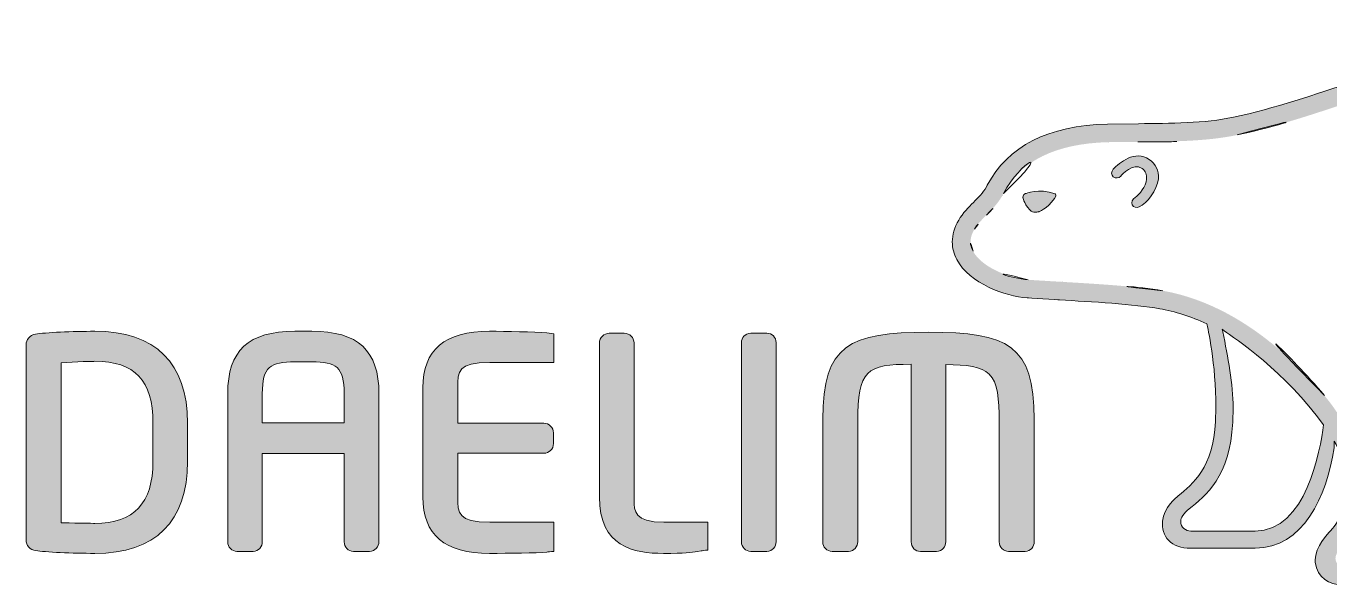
# Model space of a CAD drawing. Extents: x 16296675035 to 16296675816, y -37409618718 to -37409618145.
# Drawn here: x 16296675347.71 to 16296675365.49, y -37409618296.39 to -37409618288.76 of the extents above; entities that cross this region are included whole.
import ezdxf

# ---------------------------------------------------------------- set-up
doc = ezdxf.new("R2010")
doc.units = 0
doc.header["$LTSCALE"] = 10
doc.header["$MEASUREMENT"] = 0
doc.layers.get('0').update_dxf_attribs({"linetype": 'CONTINUOUS'})
doc.layers.add('레이어 1', color=7, linetype='CONTINUOUS', lineweight=0)

msp = doc.modelspace()

# ---------------------------------------------------------------- hatches: boundary and pattern name
at = {"layer": '레이어 1'}
h = msp.add_hatch(color=5, dxfattribs=at)
h.dxf.hatch_style = 1
edge = h.paths.add_edge_path(flags=16)
edge.add_spline(control_points=[(16296675372.306, -37409618296.003), (16296675372.184, -37409618296.138), (16296675372.032, -37409618296.139), (16296675372.025, -37409618296.139), (16296675372.025, -37409618296.139), (16296675370.801, -37409618296.139), (16296675370.801, -37409618296.139), (16296675370.756, -37409618296.139), (16296675370.721, -37409618296.127), (16296675370.699, -37409618296.106), (16296675370.681, -37409618296.087), (16296675370.671, -37409618296.06), (16296675370.671, -37409618296.025), (16296675370.671, -37409618295.956), (16296675370.722, -37409618295.893), (16296675370.775, -37409618295.825), (16296675370.825, -37409618295.762), (16296675370.872, -37409618295.701), (16296675370.899, -37409618295.627), (16296675370.966, -37409618295.447), (16296675370.959, -37409618295.254), (16296675370.879, -37409618295.085), (16296675370.734, -37409618294.778), (16296675370.52, -37409618294.537), (16296675370.312, -37409618294.304), (16296675370.312, -37409618294.304), (16296675370.241, -37409618294.227), (16296675370.241, -37409618294.226), (16296675369.971, -37409618293.925), (16296675369.692, -37409618293.613), (16296675369.67, -37409618293.191), (16296675369.665, -37409618293.107), (16296675369.626, -37409618293.057), (16296675369.572, -37409618293.059), (16296675369.572, -37409618293.059), (16296675369.493, -37409618293.097), (16296675369.492, -37409618293.097), (16296675369.47, -37409618293.121), (16296675369.458, -37409618293.156), (16296675369.458, -37409618293.197), (16296675369.458, -37409618293.197), (16296675369.459, -37409618293.211), (16296675369.459, -37409618293.211), (16296675369.47, -37409618293.364), (16296675369.506, -37409618293.513), (16296675369.57, -37409618293.669), (16296675369.57, -37409618293.669), (16296675369.576, -37409618293.685), (16296675369.576, -37409618293.685), (16296675369.576, -37409618293.685), (16296675369.56, -37409618293.685), (16296675369.56, -37409618293.685), (16296675368.774, -37409618293.716), (16296675368.003, -37409618293.568), (16296675367.777, -37409618293.513), (16296675367.637, -37409618292.951), (16296675367.41, -37409618292.578), (16296675367.401, -37409618292.563), (16296675367.383, -37409618292.534), (16296675367.355, -37409618292.511), (16296675367.328, -37409618292.503), (16296675367.328, -37409618292.503), (16296675367.262, -37409618292.513), (16296675367.253, -37409618292.514), (16296675367.248, -37409618292.523), (16296675367.236, -37409618292.538), (16296675367.211, -37409618292.572), (16296675367.211, -37409618292.572), (16296675367.208, -37409618292.6), (16296675367.208, -37409618292.6), (16296675367.208, -37409618292.6), (16296675367.229, -37409618292.674), (16296675367.229, -37409618292.674), (16296675367.246, -37409618292.704), (16296675367.649, -37409618293.411), (16296675367.649, -37409618294.347), (16296675367.649, -37409618294.924), (16296675367.497, -37409618295.469), (16296675367.198, -37409618295.966), (16296675367.127, -37409618296.086), (16296675367.032, -37409618296.139), (16296675366.892, -37409618296.139), (16296675366.892, -37409618296.139), (16296675365.685, -37409618296.139), (16296675365.685, -37409618296.139), (16296675365.645, -37409618296.139), (16296675365.562, -37409618296.111), (16296675365.562, -37409618296.023), (16296675365.562, -37409618295.975), (16296675365.607, -37409618295.896), (16296675365.681, -37409618295.813), (16296675366.184, -37409618295.253), (16296675365.894, -37409618294.378), (16296675365.411, -37409618293.802), (16296675364.945, -37409618293.246), (16296675364.185, -37409618292.547), (16296675363.209, -37409618292.373), (16296675362.863, -37409618292.313), (16296675362.295, -37409618292.279), (16296675361.835, -37409618292.252), (16296675361.835, -37409618292.252), (16296675361.371, -37409618292.224), (16296675361.371, -37409618292.224), (16296675361.133, -37409618292.206), (16296675360.74, -37409618292.06), (16296675360.62, -37409618291.833), (16296675360.569, -37409618291.739), (16296675360.575, -37409618291.644), (16296675360.638, -37409618291.534), (16296675360.678, -37409618291.468), (16296675360.733, -37409618291.411), (16296675360.802, -37409618291.342), (16296675360.878, -37409618291.264), (16296675360.957, -37409618291.185), (16296675361.018, -37409618291.079), (16296675361.018, -37409618291.079), (16296675361.035, -37409618291.046), (16296675361.035, -37409618291.046), (16296675361.268, -37409618290.601), (16296675361.749, -37409618290.365), (16296675362.463, -37409618290.346), (16296675362.463, -37409618290.346), (16296675362.866, -37409618290.342), (16296675362.866, -37409618290.342), (16296675363.308, -37409618290.339), (16296675363.81, -37409618290.337), (16296675364.223, -37409618290.248), (16296675364.802, -37409618290.124), (16296675365.383, -37409618289.925), (16296675365.896, -37409618289.75), (16296675365.896, -37409618289.75), (16296675365.912, -37409618289.745), (16296675365.912, -37409618289.745), (16296675366.546, -37409618289.528), (16296675367.202, -37409618289.304), (16296675367.873, -37409618289.194), (16296675368.946, -37409618289.017), (16296675370.42, -37409618289.023), (16296675371.347, -37409618290.064), (16296675371.775, -37409618290.545), (16296675372.039, -37409618291.208), (16296675372.13, -37409618292.034), (16296675372.13, -37409618292.034), (16296675372.127, -37409618292.031), (16296675372.124, -37409618292.028), (16296675372.131, -37409618292.045), (16296675372.138, -37409618292.137), (16296675372.176, -37409618292.663), (16296675372.187, -37409618292.915), (16296675372.199, -37409618293.176), (16296675372.265, -37409618293.661), (16296675372.265, -37409618293.661), (16296675372.452, -37409618295.281), (16296675372.452, -37409618295.281), (16296675372.452, -37409618295.281), (16296675372.463, -37409618295.478), (16296675372.463, -37409618295.478), (16296675372.463, -37409618295.71), (16296675372.41, -37409618295.887), (16296675372.306, -37409618296.003)], knot_values=[0, 0, 0, 0, 1, 1, 1, 2, 2, 2, 3, 3, 3, 4, 4, 4, 5, 5, 5, 6, 6, 6, 7, 7, 7, 8, 8, 8, 9, 9, 9, 10, 10, 10, 11, 11, 11, 12, 12, 12, 13, 13, 13, 14, 14, 14, 15, 15, 15, 16, 16, 16, 17, 17, 17, 18, 18, 18, 19, 19, 19, 20, 20, 20, 21, 21, 21, 22, 22, 22, 23, 23, 23, 24, 24, 24, 25, 25, 25, 26, 26, 26, 27, 27, 27, 28, 28, 28, 29, 29, 29, 30, 30, 30, 31, 31, 31, 32, 32, 32, 33, 33, 33, 34, 34, 34, 35, 35, 35, 36, 36, 36, 37, 37, 37, 38, 38, 38, 39, 39, 39, 40, 40, 40, 41, 41, 41, 42, 42, 42, 43, 43, 43, 44, 44, 44, 45, 45, 45, 46, 46, 46, 47, 47, 47, 48, 48, 48, 49, 49, 49, 50, 50, 50, 51, 51, 51, 52, 52, 52, 53, 53, 53, 53], degree=3, periodic=0)
edge = h.paths.add_edge_path(flags=16)
edge.add_spline(control_points=[(16296675369.476, -37409618295.653), (16296675369.476, -37409618295.653), (16296675368.477, -37409618295.653), (16296675368.477, -37409618295.653), (16296675368.403, -37409618295.653), (16296675368.345, -37409618295.594), (16296675368.345, -37409618295.519), (16296675368.345, -37409618295.466), (16296675368.391, -37409618295.399), (16296675368.434, -37409618295.353), (16296675368.637, -37409618295.159), (16296675368.845, -37409618294.891), (16296675368.845, -37409618294.383), (16296675368.845, -37409618294.383), (16296675368.832, -37409618294.152), (16296675368.832, -37409618294.151), (16296675368.832, -37409618294.151), (16296675368.795, -37409618293.927), (16296675368.795, -37409618293.927), (16296675368.795, -37409618293.927), (16296675368.793, -37409618293.912), (16296675368.793, -37409618293.912), (16296675368.793, -37409618293.912), (16296675368.807, -37409618293.914), (16296675368.807, -37409618293.914), (16296675368.993, -37409618293.927), (16296675369.356, -37409618293.947), (16296675369.702, -37409618293.931), (16296675369.79, -37409618294.07), (16296675369.931, -37409618294.25), (16296675370.138, -37409618294.49), (16296675370.128, -37409618294.609), (16296675370.03, -37409618295.653), (16296675369.476, -37409618295.653)], knot_values=[0, 0, 0, 0, 1, 1, 1, 2, 2, 2, 3, 3, 3, 4, 4, 4, 5, 5, 5, 6, 6, 6, 7, 7, 7, 8, 8, 8, 9, 9, 9, 10, 10, 10, 11, 11, 11, 11], degree=3, periodic=0)
edge = h.paths.add_edge_path(flags=16)
edge.add_spline(control_points=[(16296675364.465, -37409618295.653), (16296675364.465, -37409618295.653), (16296675363.588, -37409618295.653), (16296675363.588, -37409618295.653), (16296675363.522, -37409618295.653), (16296675363.452, -37409618295.599), (16296675363.452, -37409618295.519), (16296675363.452, -37409618295.47), (16296675363.493, -37409618295.41), (16296675363.567, -37409618295.35), (16296675363.789, -37409618295.173), (16296675364.125, -37409618294.906), (16296675364.161, -37409618294.168), (16296675364.161, -37409618294.168), (16296675364.166, -37409618293.966), (16296675364.166, -37409618293.966), (16296675364.166, -37409618293.652), (16296675364.094, -37409618293.273), (16296675364.026, -37409618292.934), (16296675364.026, -37409618292.934), (16296675364.015, -37409618292.899), (16296675364.015, -37409618292.899), (16296675364.015, -37409618292.899), (16296675364.044, -37409618292.922), (16296675364.044, -37409618292.922), (16296675364.174, -37409618293.002), (16296675364.89, -37409618293.488), (16296675365.398, -37409618294.204), (16296675365.356, -37409618294.544), (16296675365.165, -37409618295.653), (16296675364.465, -37409618295.653)], knot_values=[0, 0, 0, 0, 1, 1, 1, 2, 2, 2, 3, 3, 3, 4, 4, 4, 5, 5, 5, 6, 6, 6, 7, 7, 7, 8, 8, 8, 9, 9, 9, 10, 10, 10, 10], degree=3, periodic=0)
edge = h.paths.add_edge_path()
edge.add_spline(control_points=[(16296675372.699, -37409618295.256), (16296675372.699, -37409618295.254), (16296675372.513, -37409618293.627), (16296675372.513, -37409618293.627), (16296675372.444, -37409618293.141), (16296675372.434, -37409618292.881), (16296675372.425, -37409618292.652), (16296675372.425, -37409618292.652), (16296675372.379, -37409618292.009), (16296675372.379, -37409618292.009), (16296675372.281, -37409618291.129), (16296675371.997, -37409618290.419), (16296675371.533, -37409618289.9), (16296675370.531, -37409618288.774), (16296675368.968, -37409618288.762), (16296675367.832, -37409618288.95), (16296675367.135, -37409618289.065), (16296675366.469, -37409618289.292), (16296675365.825, -37409618289.512), (16296675365.825, -37409618289.512), (16296675365.805, -37409618289.52), (16296675365.805, -37409618289.52), (16296675365.301, -37409618289.691), (16296675364.73, -37409618289.887), (16296675364.17, -37409618290.006), (16296675363.785, -37409618290.088), (16296675363.302, -37409618290.092), (16296675362.876, -37409618290.094), (16296675362.876, -37409618290.094), (16296675362.455, -37409618290.1), (16296675362.455, -37409618290.1), (16296675361.645, -37409618290.12), (16296675361.093, -37409618290.4), (16296675360.814, -37409618290.933), (16296675360.814, -37409618290.933), (16296675360.802, -37409618290.956), (16296675360.802, -37409618290.956), (16296675360.756, -37409618291.037), (16296675360.687, -37409618291.105), (16296675360.626, -37409618291.167), (16296675360.559, -37409618291.235), (16296675360.482, -37409618291.311), (16296675360.424, -37409618291.41), (16296675360.366, -37409618291.508), (16296675360.337, -37409618291.609), (16296675360.337, -37409618291.707), (16296675360.337, -37409618291.79), (16296675360.357, -37409618291.871), (16296675360.399, -37409618291.949), (16296675360.571, -37409618292.274), (16296675361.063, -37409618292.449), (16296675361.356, -37409618292.47), (16296675361.356, -37409618292.47), (16296675361.787, -37409618292.497), (16296675361.798, -37409618292.498), (16296675362.229, -37409618292.523), (16296675362.82, -37409618292.557), (16296675363.165, -37409618292.618), (16296675363.367, -37409618292.653), (16296675363.596, -37409618292.726), (16296675363.807, -37409618292.825), (16296675363.822, -37409618292.88), (16296675363.932, -37409618293.367), (16296675363.932, -37409618293.966), (16296675363.932, -37409618293.966), (16296675363.927, -37409618294.157), (16296675363.927, -37409618294.157), (16296675363.895, -37409618294.788), (16296675363.62, -37409618295.009), (16296675363.418, -37409618295.171), (16296675363.397, -37409618295.187), (16296675363.218, -37409618295.336), (16296675363.205, -37409618295.516), (16296675363.195, -37409618295.618), (16296675363.225, -37409618295.71), (16296675363.286, -37409618295.777), (16296675363.353, -37409618295.849), (16296675363.455, -37409618295.886), (16296675363.588, -37409618295.886), (16296675363.588, -37409618295.886), (16296675364.465, -37409618295.886), (16296675364.465, -37409618295.886), (16296675365.121, -37409618295.886), (16296675365.446, -37409618295.179), (16296675365.544, -37409618294.517), (16296675365.544, -37409618294.517), (16296675365.546, -37409618294.424), (16296675365.546, -37409618294.424), (16296675365.546, -37409618294.424), (16296675365.573, -37409618294.471), (16296675365.573, -37409618294.471), (16296675365.658, -37409618294.658), (16296675365.708, -37409618294.882), (16296675365.708, -37409618295.051), (16296675365.708, -37409618295.287), (16296675365.635, -37409618295.494), (16296675365.496, -37409618295.648), (16296675365.461, -37409618295.683), (16296675365.285, -37409618295.865), (16296675365.285, -37409618296.046), (16296675365.285, -37409618296.046), (16296675365.287, -37409618296.076), (16296675365.287, -37409618296.076), (16296675365.312, -37409618296.291), (16296675365.485, -37409618296.386), (16296675365.646, -37409618296.386), (16296675365.646, -37409618296.386), (16296675366.892, -37409618296.386), (16296675366.892, -37409618296.386), (16296675367.117, -37409618296.386), (16296675367.296, -37409618296.285), (16296675367.411, -37409618296.094), (16296675367.728, -37409618295.568), (16296675367.889, -37409618294.996), (16296675367.889, -37409618294.396), (16296675367.889, -37409618294.208), (16296675367.871, -37409618294.008), (16296675367.837, -37409618293.801), (16296675367.837, -37409618293.801), (16296675367.834, -37409618293.784), (16296675367.834, -37409618293.784), (16296675367.834, -37409618293.784), (16296675367.85, -37409618293.788), (16296675367.85, -37409618293.788), (16296675368, -37409618293.817), (16296675368.241, -37409618293.858), (16296675368.539, -37409618293.891), (16296675368.539, -37409618293.891), (16296675368.548, -37409618293.892), (16296675368.548, -37409618293.892), (16296675368.548, -37409618293.892), (16296675368.588, -37409618294.12), (16296675368.588, -37409618294.12), (16296675368.588, -37409618294.12), (16296675368.597, -37409618294.174), (16296675368.597, -37409618294.175), (16296675368.597, -37409618294.175), (16296675368.609, -37409618294.377), (16296675368.609, -37409618294.377), (16296675368.609, -37409618294.862), (16296675368.389, -37409618295.073), (16296675368.27, -37409618295.186), (16296675368.268, -37409618295.187), (16296675368.103, -37409618295.355), (16296675368.085, -37409618295.504), (16296675368.085, -37409618295.504), (16296675368.08, -37409618295.55), (16296675368.08, -37409618295.55), (16296675368.08, -37409618295.597), (16296675368.092, -37409618295.688), (16296675368.174, -37409618295.773), (16296675368.246, -37409618295.848), (16296675368.357, -37409618295.886), (16296675368.505, -37409618295.886), (16296675368.505, -37409618295.886), (16296675369.476, -37409618295.886), (16296675369.476, -37409618295.886), (16296675370.065, -37409618295.886), (16296675370.243, -37409618295.136), (16296675370.314, -37409618294.716), (16296675370.314, -37409618294.716), (16296675370.318, -37409618294.673), (16296675370.318, -37409618294.673), (16296675370.318, -37409618294.673), (16296675370.341, -37409618294.705), (16296675370.341, -37409618294.705), (16296675370.477, -37409618294.878), (16296675370.596, -37409618295.071), (16296675370.653, -37409618295.191), (16296675370.684, -37409618295.254), (16296675370.7, -37409618295.323), (16296675370.7, -37409618295.393), (16296675370.7, -37409618295.393), (16296675370.678, -37409618295.533), (16296675370.678, -37409618295.533), (16296675370.655, -37409618295.609), (16296675370.603, -37409618295.68), (16296675370.552, -37409618295.748), (16296675370.477, -37409618295.845), (16296675370.4, -37409618295.945), (16296675370.4, -37409618296.067), (16296675370.4, -37409618296.067), (16296675370.408, -37409618296.135), (16296675370.408, -37409618296.135), (16296675370.443, -37409618296.297), (16296675370.575, -37409618296.386), (16296675370.777, -37409618296.386), (16296675370.777, -37409618296.386), (16296675372.024, -37409618296.386), (16296675372.024, -37409618296.386), (16296675372.052, -37409618296.386), (16296675372.295, -37409618296.38), (16296675372.486, -37409618296.174), (16296675372.639, -37409618296.009), (16296675372.713, -37409618295.782), (16296675372.713, -37409618295.481), (16296675372.713, -37409618295.481), (16296675372.699, -37409618295.257), (16296675372.699, -37409618295.256)], knot_values=[0, 0, 0, 0, 1, 1, 1, 2, 2, 2, 3, 3, 3, 4, 4, 4, 5, 5, 5, 6, 6, 6, 7, 7, 7, 8, 8, 8, 9, 9, 9, 10, 10, 10, 11, 11, 11, 12, 12, 12, 13, 13, 13, 14, 14, 14, 15, 15, 15, 16, 16, 16, 17, 17, 17, 18, 18, 18, 19, 19, 19, 20, 20, 20, 21, 21, 21, 22, 22, 22, 23, 23, 23, 24, 24, 24, 25, 25, 25, 26, 26, 26, 27, 27, 27, 28, 28, 28, 29, 29, 29, 30, 30, 30, 31, 31, 31, 32, 32, 32, 33, 33, 33, 34, 34, 34, 35, 35, 35, 36, 36, 36, 37, 37, 37, 38, 38, 38, 39, 39, 39, 40, 40, 40, 41, 41, 41, 42, 42, 42, 43, 43, 43, 44, 44, 44, 45, 45, 45, 46, 46, 46, 47, 47, 47, 48, 48, 48, 49, 49, 49, 50, 50, 50, 51, 51, 51, 52, 52, 52, 53, 53, 53, 54, 54, 54, 55, 55, 55, 56, 56, 56, 57, 57, 57, 58, 58, 58, 59, 59, 59, 60, 60, 60, 61, 61, 61, 62, 62, 62, 63, 63, 63, 64, 64, 64, 65, 65, 65, 66, 66, 66, 66], degree=3, periodic=0)
edge = h.paths.add_edge_path(flags=0)
edge.add_spline(control_points=[(16296675361.335, -37409618291.048), (16296675361.335, -37409618291.048), (16296675361.516, -37409618290.966), (16296675361.741, -37409618291.053), (16296675361.741, -37409618291.053), (16296675361.769, -37409618291.065), (16296675361.732, -37409618291.116), (16296675361.623, -37409618291.263), (16296675361.515, -37409618291.295), (16296675361.515, -37409618291.295), (16296675361.515, -37409618291.295), (16296675361.437, -37409618291.323), (16296675361.393, -37409618291.269), (16296675361.304, -37409618291.165), (16296675361.301, -37409618291.105), (16296675361.301, -37409618291.105), (16296675361.301, -37409618291.105), (16296675361.292, -37409618291.06), (16296675361.335, -37409618291.048)], knot_values=[0, 0, 0, 0, 1, 1, 1, 2, 2, 2, 3, 3, 3, 4, 4, 4, 5, 5, 5, 6, 6, 6, 6], degree=3, periodic=0)
edge = h.paths.add_edge_path(flags=0)
edge.add_spline(control_points=[(16296675362.532, -37409618290.715), (16296675362.504, -37409618290.744), (16296675362.502, -37409618290.794), (16296675362.532, -37409618290.82), (16296675362.56, -37409618290.845), (16296675362.608, -37409618290.838), (16296675362.635, -37409618290.809), (16296675362.65, -37409618290.794), (16296675362.799, -37409618290.617), (16296675362.927, -37409618290.707), (16296675362.974, -37409618290.741), (16296675362.993, -37409618290.789), (16296675362.986, -37409618290.851), (16296675362.975, -37409618290.95), (16296675362.889, -37409618291.062), (16296675362.829, -37409618291.101), (16296675362.796, -37409618291.121), (16296675362.774, -37409618291.165), (16296675362.79, -37409618291.201), (16296675362.805, -37409618291.236), (16296675362.85, -37409618291.247), (16296675362.886, -37409618291.23), (16296675362.994, -37409618291.178), (16296675363.13, -37409618291.007), (16296675363.148, -37409618290.846), (16296675363.16, -37409618290.735), (16296675363.11, -37409618290.644), (16296675363.021, -37409618290.582), (16296675362.829, -37409618290.446), (16296675362.612, -37409618290.628), (16296675362.532, -37409618290.715)], knot_values=[0, 0, 0, 0, 1, 1, 1, 2, 2, 2, 3, 3, 3, 4, 4, 4, 5, 5, 5, 6, 6, 6, 7, 7, 7, 8, 8, 8, 9, 9, 9, 10, 10, 10, 10], degree=3, periodic=0)
edge = h.paths.add_edge_path(flags=0)
edge.add_spline(control_points=[(16296675362.507, -37409618290.848), (16296675362.507, -37409618290.848), (16296675362.507, -37409618290.848), (16296675362.507, -37409618290.848), (16296675362.507, -37409618290.848), (16296675362.507, -37409618290.848), (16296675362.507, -37409618290.848)], knot_values=[0, 0, 0, 0, 1, 1, 1, 2, 2, 2, 2], degree=3, periodic=0)
h = msp.add_hatch(color=5, dxfattribs=at)
h.dxf.hatch_style = 2
edge = h.paths.add_edge_path()
edge.add_spline(control_points=[(16296675362.532, -37409618290.715), (16296675362.504, -37409618290.744), (16296675362.502, -37409618290.794), (16296675362.532, -37409618290.82), (16296675362.56, -37409618290.845), (16296675362.608, -37409618290.838), (16296675362.635, -37409618290.809), (16296675362.65, -37409618290.794), (16296675362.799, -37409618290.617), (16296675362.927, -37409618290.707), (16296675362.974, -37409618290.741), (16296675362.993, -37409618290.789), (16296675362.986, -37409618290.851), (16296675362.975, -37409618290.95), (16296675362.889, -37409618291.062), (16296675362.829, -37409618291.101), (16296675362.796, -37409618291.121), (16296675362.774, -37409618291.165), (16296675362.79, -37409618291.201), (16296675362.805, -37409618291.236), (16296675362.85, -37409618291.247), (16296675362.886, -37409618291.23), (16296675362.994, -37409618291.178), (16296675363.13, -37409618291.007), (16296675363.148, -37409618290.846), (16296675363.16, -37409618290.735), (16296675363.11, -37409618290.644), (16296675363.021, -37409618290.582), (16296675362.829, -37409618290.446), (16296675362.612, -37409618290.628), (16296675362.532, -37409618290.715)], knot_values=[0, 0, 0, 0, 1, 1, 1, 2, 2, 2, 3, 3, 3, 4, 4, 4, 5, 5, 5, 6, 6, 6, 7, 7, 7, 8, 8, 8, 9, 9, 9, 10, 10, 10, 10], degree=3, periodic=0)
h = msp.add_hatch(color=5, dxfattribs=at)
h.dxf.hatch_style = 2
edge = h.paths.add_edge_path()
edge.add_spline(control_points=[(16296675361.335, -37409618291.048), (16296675361.335, -37409618291.048), (16296675361.516, -37409618290.966), (16296675361.741, -37409618291.053), (16296675361.741, -37409618291.053), (16296675361.769, -37409618291.065), (16296675361.732, -37409618291.116), (16296675361.623, -37409618291.263), (16296675361.515, -37409618291.295), (16296675361.515, -37409618291.295), (16296675361.515, -37409618291.295), (16296675361.437, -37409618291.323), (16296675361.393, -37409618291.269), (16296675361.304, -37409618291.165), (16296675361.301, -37409618291.105), (16296675361.301, -37409618291.105), (16296675361.301, -37409618291.105), (16296675361.292, -37409618291.06), (16296675361.335, -37409618291.048)], knot_values=[0, 0, 0, 0, 1, 1, 1, 2, 2, 2, 3, 3, 3, 4, 4, 4, 5, 5, 5, 6, 6, 6, 6], degree=3, periodic=0)
h = msp.add_hatch(color=5, dxfattribs=at)
h.dxf.hatch_style = 2
edge = h.paths.add_edge_path()
edge.add_spline(control_points=[(16296675349.437, -37409618294.701), (16296675349.437, -37409618295.27), (16296675349.178, -37409618295.547), (16296675348.643, -37409618295.547), (16296675348.643, -37409618295.547), (16296675348.278, -37409618295.54), (16296675348.183, -37409618295.539), (16296675348.183, -37409618295.539), (16296675348.183, -37409618293.357), (16296675348.183, -37409618293.357), (16296675348.372, -37409618293.339), (16296675348.641, -37409618293.336), (16296675348.644, -37409618293.336), (16296675349.192, -37409618293.336), (16296675349.437, -37409618293.596), (16296675349.437, -37409618294.18), (16296675349.437, -37409618294.18), (16296675349.437, -37409618294.701), (16296675349.437, -37409618294.701)], knot_values=[0, 0, 0, 0, 1, 1, 1, 2, 2, 2, 3, 3, 3, 4, 4, 4, 5, 5, 5, 6, 6, 6, 6], degree=3, periodic=0)
edge = h.paths.add_edge_path()
edge.add_spline(control_points=[(16296675348.643, -37409618292.926), (16296675348.347, -37409618292.926), (16296675347.962, -37409618292.944), (16296675347.836, -37409618292.964), (16296675347.757, -37409618292.978), (16296675347.707, -37409618293.036), (16296675347.707, -37409618293.114), (16296675347.707, -37409618293.114), (16296675347.707, -37409618295.768), (16296675347.707, -37409618295.768), (16296675347.707, -37409618295.85), (16296675347.758, -37409618295.907), (16296675347.84, -37409618295.918), (16296675347.959, -37409618295.938), (16296675348.343, -37409618295.956), (16296675348.643, -37409618295.956), (16296675349.471, -37409618295.956), (16296675349.909, -37409618295.522), (16296675349.909, -37409618294.701), (16296675349.909, -37409618294.701), (16296675349.909, -37409618294.18), (16296675349.909, -37409618294.18), (16296675349.909, -37409618293.36), (16296675349.471, -37409618292.926), (16296675348.643, -37409618292.926)], knot_values=[0, 0, 0, 0, 1, 1, 1, 2, 2, 2, 3, 3, 3, 4, 4, 4, 5, 5, 5, 6, 6, 6, 7, 7, 7, 8, 8, 8, 8], degree=3, periodic=0)
h = msp.add_hatch(color=5, dxfattribs=at)
h.dxf.hatch_style = 2
edge = h.paths.add_edge_path()
edge.add_spline(control_points=[(16296675352.044, -37409618294.177), (16296675352.044, -37409618294.177), (16296675350.928, -37409618294.177), (16296675350.928, -37409618294.177), (16296675350.928, -37409618294.136), (16296675350.928, -37409618293.779), (16296675350.928, -37409618293.779), (16296675350.928, -37409618293.407), (16296675351.038, -37409618293.344), (16296675351.371, -37409618293.344), (16296675351.371, -37409618293.344), (16296675351.602, -37409618293.344), (16296675351.602, -37409618293.344), (16296675351.934, -37409618293.344), (16296675352.044, -37409618293.407), (16296675352.044, -37409618293.779), (16296675352.044, -37409618293.779), (16296675352.044, -37409618294.136), (16296675352.044, -37409618294.177)], knot_values=[0, 0, 0, 0, 1, 1, 1, 2, 2, 2, 3, 3, 3, 4, 4, 4, 5, 5, 5, 6, 6, 6, 6], degree=3, periodic=0)
edge = h.paths.add_edge_path()
edge.add_spline(control_points=[(16296675351.602, -37409618292.926), (16296675351.602, -37409618292.926), (16296675351.371, -37409618292.926), (16296675351.371, -37409618292.926), (16296675350.738, -37409618292.926), (16296675350.456, -37409618293.189), (16296675350.456, -37409618293.779), (16296675350.456, -37409618293.779), (16296675350.456, -37409618295.798), (16296675350.456, -37409618295.798), (16296675350.456, -37409618295.869), (16296675350.514, -37409618295.929), (16296675350.582, -37409618295.929), (16296675350.582, -37409618295.929), (16296675350.803, -37409618295.929), (16296675350.803, -37409618295.929), (16296675350.881, -37409618295.929), (16296675350.928, -37409618295.863), (16296675350.928, -37409618295.798), (16296675350.928, -37409618295.798), (16296675350.928, -37409618294.638), (16296675350.928, -37409618294.593), (16296675350.928, -37409618294.593), (16296675352.044, -37409618294.593), (16296675352.044, -37409618294.593), (16296675352.044, -37409618294.638), (16296675352.044, -37409618295.798), (16296675352.044, -37409618295.798), (16296675352.044, -37409618295.871), (16296675352.101, -37409618295.929), (16296675352.172, -37409618295.929), (16296675352.172, -37409618295.929), (16296675352.39, -37409618295.929), (16296675352.39, -37409618295.929), (16296675352.466, -37409618295.929), (16296675352.518, -37409618295.862), (16296675352.518, -37409618295.798), (16296675352.518, -37409618295.798), (16296675352.518, -37409618293.779), (16296675352.518, -37409618293.779), (16296675352.518, -37409618293.189), (16296675352.235, -37409618292.926), (16296675351.602, -37409618292.926)], knot_values=[0, 0, 0, 0, 1, 1, 1, 2, 2, 2, 3, 3, 3, 4, 4, 4, 5, 5, 5, 6, 6, 6, 7, 7, 7, 8, 8, 8, 9, 9, 9, 10, 10, 10, 11, 11, 11, 12, 12, 12, 13, 13, 13, 14, 14, 14, 14], degree=3, periodic=0)
h = msp.add_hatch(color=5, dxfattribs=at)
h.dxf.hatch_style = 2
edge = h.paths.add_edge_path()
edge.add_spline(control_points=[(16296675353.118, -37409618293.697), (16296675353.118, -37409618293.697), (16296675353.118, -37409618295.184), (16296675353.118, -37409618295.184), (16296675353.118, -37409618295.704), (16296675353.415, -37409618295.956), (16296675354.026, -37409618295.956), (16296675354.296, -37409618295.956), (16296675354.663, -37409618295.951), (16296675354.81, -37409618295.938), (16296675354.808, -37409618295.938), (16296675354.881, -37409618295.931), (16296675354.881, -37409618295.931), (16296675354.881, -37409618295.931), (16296675354.902, -37409618295.928), (16296675354.902, -37409618295.928), (16296675354.902, -37409618295.928), (16296675354.902, -37409618295.531), (16296675354.902, -37409618295.531), (16296675354.902, -37409618295.531), (16296675354.029, -37409618295.531), (16296675354.029, -37409618295.531), (16296675353.592, -37409618295.531), (16296675353.592, -37409618295.407), (16296675353.592, -37409618295.184), (16296675353.592, -37409618295.184), (16296675353.592, -37409618294.633), (16296675353.592, -37409618294.59), (16296675353.637, -37409618294.59), (16296675354.765, -37409618294.59), (16296675354.765, -37409618294.59), (16296675354.839, -37409618294.59), (16296675354.899, -37409618294.531), (16296675354.899, -37409618294.459), (16296675354.899, -37409618294.459), (16296675354.899, -37409618294.312), (16296675354.899, -37409618294.312), (16296675354.899, -37409618294.239), (16296675354.839, -37409618294.18), (16296675354.765, -37409618294.18), (16296675354.765, -37409618294.18), (16296675353.637, -37409618294.18), (16296675353.592, -37409618294.18), (16296675353.592, -37409618294.138), (16296675353.592, -37409618293.697), (16296675353.592, -37409618293.697), (16296675353.592, -37409618293.474), (16296675353.592, -37409618293.351), (16296675354.029, -37409618293.351), (16296675354.029, -37409618293.351), (16296675354.902, -37409618293.354), (16296675354.902, -37409618293.354), (16296675354.902, -37409618293.354), (16296675354.902, -37409618292.959), (16296675354.902, -37409618292.959), (16296675354.902, -37409618292.959), (16296675354.809, -37409618292.949), (16296675354.809, -37409618292.949), (16296675354.638, -37409618292.934), (16296675354.244, -37409618292.926), (16296675354.026, -37409618292.926), (16296675353.415, -37409618292.926), (16296675353.118, -37409618293.178), (16296675353.118, -37409618293.697)], knot_values=[0, 0, 0, 0, 1, 1, 1, 2, 2, 2, 3, 3, 3, 4, 4, 4, 5, 5, 5, 6, 6, 6, 7, 7, 7, 8, 8, 8, 9, 9, 9, 10, 10, 10, 11, 11, 11, 12, 12, 12, 13, 13, 13, 14, 14, 14, 15, 15, 15, 16, 16, 16, 17, 17, 17, 18, 18, 18, 19, 19, 19, 20, 20, 20, 21, 21, 21, 21], degree=3, periodic=0)
h = msp.add_hatch(color=5, dxfattribs=at)
h.dxf.hatch_style = 2
edge = h.paths.add_edge_path()
edge.add_spline(control_points=[(16296675355.66, -37409618292.953), (16296675355.587, -37409618292.953), (16296675355.525, -37409618293.013), (16296675355.525, -37409618293.085), (16296675355.525, -37409618293.085), (16296675355.525, -37409618295.184), (16296675355.525, -37409618295.184), (16296675355.525, -37409618295.868), (16296675355.992, -37409618295.956), (16296675356.399, -37409618295.956), (16296675356.697, -37409618295.956), (16296675356.774, -37409618295.944), (16296675356.862, -37409618295.929), (16296675356.862, -37409618295.929), (16296675356.914, -37409618295.921), (16296675356.914, -37409618295.921), (16296675356.913, -37409618295.921), (16296675356.982, -37409618295.913), (16296675356.982, -37409618295.913), (16296675356.982, -37409618295.913), (16296675357.002, -37409618295.91), (16296675357.002, -37409618295.91), (16296675357.002, -37409618295.91), (16296675357.002, -37409618295.531), (16296675357.002, -37409618295.531), (16296675357.002, -37409618295.531), (16296675356.403, -37409618295.531), (16296675356.403, -37409618295.531), (16296675355.998, -37409618295.531), (16296675355.998, -37409618295.378), (16296675355.998, -37409618295.229), (16296675355.998, -37409618295.229), (16296675355.998, -37409618293.085), (16296675355.998, -37409618293.085), (16296675355.998, -37409618293.013), (16296675355.937, -37409618292.953), (16296675355.864, -37409618292.953), (16296675355.864, -37409618292.953), (16296675355.66, -37409618292.953), (16296675355.66, -37409618292.953)], knot_values=[0, 0, 0, 0, 1, 1, 1, 2, 2, 2, 3, 3, 3, 4, 4, 4, 5, 5, 5, 6, 6, 6, 7, 7, 7, 8, 8, 8, 9, 9, 9, 10, 10, 10, 11, 11, 11, 12, 12, 12, 13, 13, 13, 13], degree=3, periodic=0)
h = msp.add_hatch(color=5, dxfattribs=at)
h.dxf.hatch_style = 2
edge = h.paths.add_edge_path()
edge.add_spline(control_points=[(16296675357.588, -37409618292.953), (16296675357.509, -37409618292.953), (16296675357.462, -37409618293.018), (16296675357.462, -37409618293.081), (16296675357.462, -37409618293.081), (16296675357.462, -37409618295.798), (16296675357.462, -37409618295.798), (16296675357.462, -37409618295.871), (16296675357.519, -37409618295.929), (16296675357.588, -37409618295.929), (16296675357.588, -37409618295.929), (16296675357.808, -37409618295.929), (16296675357.808, -37409618295.929), (16296675357.887, -37409618295.929), (16296675357.935, -37409618295.863), (16296675357.935, -37409618295.798), (16296675357.935, -37409618295.798), (16296675357.935, -37409618293.081), (16296675357.935, -37409618293.081), (16296675357.935, -37409618293.009), (16296675357.879, -37409618292.953), (16296675357.808, -37409618292.953), (16296675357.808, -37409618292.953), (16296675357.588, -37409618292.953), (16296675357.588, -37409618292.953)], knot_values=[0, 0, 0, 0, 1, 1, 1, 2, 2, 2, 3, 3, 3, 4, 4, 4, 5, 5, 5, 6, 6, 6, 7, 7, 7, 8, 8, 8, 8], degree=3, periodic=0)
h = msp.add_hatch(color=5, dxfattribs=at)
h.dxf.hatch_style = 2
edge = h.paths.add_edge_path()
edge.add_spline(control_points=[(16296675358.57, -37409618294.126), (16296675358.57, -37409618294.126), (16296675358.57, -37409618295.798), (16296675358.57, -37409618295.798), (16296675358.57, -37409618295.871), (16296675358.627, -37409618295.929), (16296675358.697, -37409618295.929), (16296675358.697, -37409618295.929), (16296675358.921, -37409618295.929), (16296675358.921, -37409618295.929), (16296675359, -37409618295.929), (16296675359.047, -37409618295.863), (16296675359.047, -37409618295.798), (16296675359.047, -37409618295.798), (16296675359.047, -37409618294.167), (16296675359.047, -37409618294.167), (16296675359.047, -37409618293.448), (16296675359.169, -37409618293.378), (16296675359.777, -37409618293.376), (16296675359.777, -37409618293.42), (16296675359.777, -37409618295.798), (16296675359.777, -37409618295.798), (16296675359.777, -37409618295.873), (16296675359.831, -37409618295.929), (16296675359.903, -37409618295.929), (16296675359.903, -37409618295.929), (16296675360.123, -37409618295.929), (16296675360.123, -37409618295.929), (16296675360.201, -37409618295.929), (16296675360.248, -37409618295.863), (16296675360.248, -37409618295.798), (16296675360.248, -37409618295.798), (16296675360.248, -37409618293.428), (16296675360.248, -37409618293.381), (16296675360.533, -37409618293.382), (16296675360.733, -37409618293.405), (16296675360.841, -37409618293.513), (16296675360.955, -37409618293.627), (16296675360.977, -37409618293.84), (16296675360.977, -37409618294.167), (16296675360.977, -37409618294.167), (16296675360.977, -37409618295.798), (16296675360.977, -37409618295.798), (16296675360.977, -37409618295.869), (16296675361.035, -37409618295.929), (16296675361.104, -37409618295.929), (16296675361.104, -37409618295.929), (16296675361.329, -37409618295.929), (16296675361.329, -37409618295.929), (16296675361.407, -37409618295.929), (16296675361.455, -37409618295.861), (16296675361.455, -37409618295.798), (16296675361.455, -37409618295.798), (16296675361.455, -37409618294.126), (16296675361.455, -37409618294.126), (16296675361.455, -37409618293.112), (16296675361.096, -37409618292.94), (16296675360.015, -37409618292.94), (16296675358.931, -37409618292.94), (16296675358.57, -37409618293.112), (16296675358.57, -37409618294.126)], knot_values=[0, 0, 0, 0, 1, 1, 1, 2, 2, 2, 3, 3, 3, 4, 4, 4, 5, 5, 5, 6, 6, 6, 7, 7, 7, 8, 8, 8, 9, 9, 9, 10, 10, 10, 11, 11, 11, 12, 12, 12, 13, 13, 13, 14, 14, 14, 15, 15, 15, 16, 16, 16, 17, 17, 17, 18, 18, 18, 19, 19, 19, 20, 20, 20, 20], degree=3, periodic=0)

# ---------------------------------------------------------------- linework, layer by layer
at = {"color": 5}
msp.add_line((16296675364.426, -37409618295.886), (16296675364.426, -37409618295.886), dxfattribs=at)
at = {"layer": '레이어 1', "color": 5}
for points, knots in [([(16296675372.699, -37409618295.256), (16296675372.699, -37409618295.254), (16296675372.513, -37409618293.627), (16296675372.513, -37409618293.627), (16296675372.444, -37409618293.141), (16296675372.434, -37409618292.881), (16296675372.425, -37409618292.652), (16296675372.425, -37409618292.652), (16296675372.379, -37409618292.009), (16296675372.379, -37409618292.009), (16296675372.281, -37409618291.129), (16296675371.997, -37409618290.419), (16296675371.533, -37409618289.9), (16296675370.531, -37409618288.774), (16296675368.968, -37409618288.762), (16296675367.832, -37409618288.95), (16296675367.135, -37409618289.065), (16296675366.469, -37409618289.292), (16296675365.825, -37409618289.512), (16296675365.825, -37409618289.512), (16296675365.805, -37409618289.52), (16296675365.805, -37409618289.52), (16296675365.301, -37409618289.691), (16296675364.73, -37409618289.887), (16296675364.17, -37409618290.006), (16296675363.785, -37409618290.088), (16296675363.302, -37409618290.092), (16296675362.876, -37409618290.094), (16296675362.876, -37409618290.094), (16296675362.455, -37409618290.1), (16296675362.455, -37409618290.1), (16296675361.645, -37409618290.12), (16296675361.093, -37409618290.4), (16296675360.814, -37409618290.933), (16296675360.814, -37409618290.933), (16296675360.802, -37409618290.956), (16296675360.802, -37409618290.956), (16296675360.756, -37409618291.037), (16296675360.687, -37409618291.105), (16296675360.626, -37409618291.167), (16296675360.559, -37409618291.235), (16296675360.482, -37409618291.311), (16296675360.424, -37409618291.41), (16296675360.366, -37409618291.508), (16296675360.337, -37409618291.609), (16296675360.337, -37409618291.707), (16296675360.337, -37409618291.79), (16296675360.357, -37409618291.871), (16296675360.399, -37409618291.949), (16296675360.571, -37409618292.274), (16296675361.063, -37409618292.449), (16296675361.356, -37409618292.47), (16296675361.356, -37409618292.47), (16296675361.787, -37409618292.497), (16296675361.798, -37409618292.498), (16296675362.229, -37409618292.523), (16296675362.82, -37409618292.557), (16296675363.165, -37409618292.618), (16296675363.367, -37409618292.653), (16296675363.596, -37409618292.726), (16296675363.807, -37409618292.825), (16296675363.822, -37409618292.88), (16296675363.932, -37409618293.367), (16296675363.932, -37409618293.966), (16296675363.932, -37409618293.966), (16296675363.927, -37409618294.157), (16296675363.927, -37409618294.157), (16296675363.895, -37409618294.788), (16296675363.62, -37409618295.009), (16296675363.418, -37409618295.171), (16296675363.397, -37409618295.187), (16296675363.218, -37409618295.336), (16296675363.205, -37409618295.516), (16296675363.195, -37409618295.618), (16296675363.225, -37409618295.71), (16296675363.286, -37409618295.777), (16296675363.353, -37409618295.849), (16296675363.455, -37409618295.886), (16296675363.588, -37409618295.886), (16296675363.588, -37409618295.886), (16296675364.465, -37409618295.886), (16296675364.465, -37409618295.886), (16296675365.121, -37409618295.886), (16296675365.446, -37409618295.179), (16296675365.544, -37409618294.517), (16296675365.544, -37409618294.517), (16296675365.546, -37409618294.424), (16296675365.546, -37409618294.424), (16296675365.546, -37409618294.424), (16296675365.573, -37409618294.471), (16296675365.573, -37409618294.471), (16296675365.658, -37409618294.658), (16296675365.708, -37409618294.882), (16296675365.708, -37409618295.051), (16296675365.708, -37409618295.287), (16296675365.635, -37409618295.494), (16296675365.496, -37409618295.648), (16296675365.461, -37409618295.683), (16296675365.285, -37409618295.865), (16296675365.285, -37409618296.046), (16296675365.285, -37409618296.046), (16296675365.287, -37409618296.076), (16296675365.287, -37409618296.076), (16296675365.312, -37409618296.291), (16296675365.485, -37409618296.386), (16296675365.646, -37409618296.386), (16296675365.646, -37409618296.386), (16296675366.892, -37409618296.386), (16296675366.892, -37409618296.386), (16296675367.117, -37409618296.386), (16296675367.296, -37409618296.285), (16296675367.411, -37409618296.094), (16296675367.728, -37409618295.568), (16296675367.889, -37409618294.996), (16296675367.889, -37409618294.396), (16296675367.889, -37409618294.208), (16296675367.871, -37409618294.008), (16296675367.837, -37409618293.801), (16296675367.837, -37409618293.801), (16296675367.834, -37409618293.784), (16296675367.834, -37409618293.784), (16296675367.834, -37409618293.784), (16296675367.85, -37409618293.788), (16296675367.85, -37409618293.788), (16296675368, -37409618293.817), (16296675368.241, -37409618293.858), (16296675368.539, -37409618293.891), (16296675368.539, -37409618293.891), (16296675368.548, -37409618293.892), (16296675368.548, -37409618293.892), (16296675368.548, -37409618293.892), (16296675368.588, -37409618294.12), (16296675368.588, -37409618294.12), (16296675368.588, -37409618294.12), (16296675368.597, -37409618294.174), (16296675368.597, -37409618294.175), (16296675368.597, -37409618294.175), (16296675368.609, -37409618294.377), (16296675368.609, -37409618294.377), (16296675368.609, -37409618294.862), (16296675368.389, -37409618295.073), (16296675368.27, -37409618295.186), (16296675368.268, -37409618295.187), (16296675368.103, -37409618295.355), (16296675368.085, -37409618295.504), (16296675368.085, -37409618295.504), (16296675368.08, -37409618295.55), (16296675368.08, -37409618295.55), (16296675368.08, -37409618295.597), (16296675368.092, -37409618295.688), (16296675368.174, -37409618295.773), (16296675368.246, -37409618295.848), (16296675368.357, -37409618295.886), (16296675368.505, -37409618295.886), (16296675368.505, -37409618295.886), (16296675369.476, -37409618295.886), (16296675369.476, -37409618295.886), (16296675370.065, -37409618295.886), (16296675370.243, -37409618295.136), (16296675370.314, -37409618294.716), (16296675370.314, -37409618294.716), (16296675370.318, -37409618294.673), (16296675370.318, -37409618294.673), (16296675370.318, -37409618294.673), (16296675370.341, -37409618294.705), (16296675370.341, -37409618294.705), (16296675370.477, -37409618294.878), (16296675370.596, -37409618295.071), (16296675370.653, -37409618295.191), (16296675370.684, -37409618295.254), (16296675370.7, -37409618295.323), (16296675370.7, -37409618295.393), (16296675370.7, -37409618295.393), (16296675370.678, -37409618295.533), (16296675370.678, -37409618295.533), (16296675370.655, -37409618295.609), (16296675370.603, -37409618295.68), (16296675370.552, -37409618295.748), (16296675370.477, -37409618295.845), (16296675370.4, -37409618295.945), (16296675370.4, -37409618296.067), (16296675370.4, -37409618296.067), (16296675370.408, -37409618296.135), (16296675370.408, -37409618296.135), (16296675370.443, -37409618296.297), (16296675370.575, -37409618296.386), (16296675370.777, -37409618296.386), (16296675370.777, -37409618296.386), (16296675372.024, -37409618296.386), (16296675372.024, -37409618296.386), (16296675372.052, -37409618296.386), (16296675372.295, -37409618296.38), (16296675372.486, -37409618296.174), (16296675372.639, -37409618296.009), (16296675372.713, -37409618295.782), (16296675372.713, -37409618295.481), (16296675372.713, -37409618295.481), (16296675372.699, -37409618295.257), (16296675372.699, -37409618295.256)], [0, 0, 0, 0, 1, 1, 1, 2, 2, 2, 3, 3, 3, 4, 4, 4, 5, 5, 5, 6, 6, 6, 7, 7, 7, 8, 8, 8, 9, 9, 9, 10, 10, 10, 11, 11, 11, 12, 12, 12, 13, 13, 13, 14, 14, 14, 15, 15, 15, 16, 16, 16, 17, 17, 17, 18, 18, 18, 19, 19, 19, 20, 20, 20, 21, 21, 21, 22, 22, 22, 23, 23, 23, 24, 24, 24, 25, 25, 25, 26, 26, 26, 27, 27, 27, 28, 28, 28, 29, 29, 29, 30, 30, 30, 31, 31, 31, 32, 32, 32, 33, 33, 33, 34, 34, 34, 35, 35, 35, 36, 36, 36, 37, 37, 37, 38, 38, 38, 39, 39, 39, 40, 40, 40, 41, 41, 41, 42, 42, 42, 43, 43, 43, 44, 44, 44, 45, 45, 45, 46, 46, 46, 47, 47, 47, 48, 48, 48, 49, 49, 49, 50, 50, 50, 51, 51, 51, 52, 52, 52, 53, 53, 53, 54, 54, 54, 55, 55, 55, 56, 56, 56, 57, 57, 57, 58, 58, 58, 59, 59, 59, 60, 60, 60, 61, 61, 61, 62, 62, 62, 63, 63, 63, 64, 64, 64, 65, 65, 65, 66, 66, 66, 66]), ([(16296675362.532, -37409618290.715), (16296675362.504, -37409618290.744), (16296675362.502, -37409618290.794), (16296675362.532, -37409618290.82), (16296675362.56, -37409618290.845), (16296675362.608, -37409618290.838), (16296675362.635, -37409618290.809), (16296675362.65, -37409618290.794), (16296675362.799, -37409618290.617), (16296675362.927, -37409618290.707), (16296675362.974, -37409618290.741), (16296675362.993, -37409618290.789), (16296675362.986, -37409618290.851), (16296675362.975, -37409618290.95), (16296675362.889, -37409618291.062), (16296675362.829, -37409618291.101), (16296675362.796, -37409618291.121), (16296675362.774, -37409618291.165), (16296675362.79, -37409618291.201), (16296675362.805, -37409618291.236), (16296675362.85, -37409618291.247), (16296675362.886, -37409618291.23), (16296675362.994, -37409618291.178), (16296675363.13, -37409618291.007), (16296675363.148, -37409618290.846), (16296675363.16, -37409618290.735), (16296675363.11, -37409618290.644), (16296675363.021, -37409618290.582), (16296675362.829, -37409618290.446), (16296675362.612, -37409618290.628), (16296675362.532, -37409618290.715)], [0, 0, 0, 0, 1, 1, 1, 2, 2, 2, 3, 3, 3, 4, 4, 4, 5, 5, 5, 6, 6, 6, 7, 7, 7, 8, 8, 8, 9, 9, 9, 10, 10, 10, 10]), ([(16296675362.507, -37409618290.848), (16296675362.507, -37409618290.848), (16296675362.507, -37409618290.848), (16296675362.507, -37409618290.848), (16296675362.507, -37409618290.848), (16296675362.507, -37409618290.848), (16296675362.507, -37409618290.848)], [0, 0, 0, 0, 1, 1, 1, 2, 2, 2, 2]), ([(16296675361.335, -37409618291.048), (16296675361.335, -37409618291.048), (16296675361.516, -37409618290.966), (16296675361.741, -37409618291.053), (16296675361.741, -37409618291.053), (16296675361.769, -37409618291.065), (16296675361.732, -37409618291.116), (16296675361.623, -37409618291.263), (16296675361.515, -37409618291.295), (16296675361.515, -37409618291.295), (16296675361.515, -37409618291.295), (16296675361.437, -37409618291.323), (16296675361.393, -37409618291.269), (16296675361.304, -37409618291.165), (16296675361.301, -37409618291.105), (16296675361.301, -37409618291.105), (16296675361.301, -37409618291.105), (16296675361.292, -37409618291.06), (16296675361.335, -37409618291.048)], [0, 0, 0, 0, 1, 1, 1, 2, 2, 2, 3, 3, 3, 4, 4, 4, 5, 5, 5, 6, 6, 6, 6]), ([(16296675348.643, -37409618292.926), (16296675348.347, -37409618292.926), (16296675347.962, -37409618292.944), (16296675347.836, -37409618292.964), (16296675347.757, -37409618292.978), (16296675347.707, -37409618293.036), (16296675347.707, -37409618293.114), (16296675347.707, -37409618293.114), (16296675347.707, -37409618295.768), (16296675347.707, -37409618295.768), (16296675347.707, -37409618295.85), (16296675347.758, -37409618295.907), (16296675347.84, -37409618295.918), (16296675347.959, -37409618295.938), (16296675348.343, -37409618295.956), (16296675348.643, -37409618295.956), (16296675349.471, -37409618295.956), (16296675349.909, -37409618295.522), (16296675349.909, -37409618294.701), (16296675349.909, -37409618294.701), (16296675349.909, -37409618294.18), (16296675349.909, -37409618294.18), (16296675349.909, -37409618293.36), (16296675349.471, -37409618292.926), (16296675348.643, -37409618292.926)], [0, 0, 0, 0, 1, 1, 1, 2, 2, 2, 3, 3, 3, 4, 4, 4, 5, 5, 5, 6, 6, 6, 7, 7, 7, 8, 8, 8, 8]), ([(16296675351.602, -37409618292.926), (16296675351.602, -37409618292.926), (16296675351.371, -37409618292.926), (16296675351.371, -37409618292.926), (16296675350.738, -37409618292.926), (16296675350.456, -37409618293.189), (16296675350.456, -37409618293.779), (16296675350.456, -37409618293.779), (16296675350.456, -37409618295.798), (16296675350.456, -37409618295.798), (16296675350.456, -37409618295.869), (16296675350.514, -37409618295.929), (16296675350.582, -37409618295.929), (16296675350.582, -37409618295.929), (16296675350.803, -37409618295.929), (16296675350.803, -37409618295.929), (16296675350.881, -37409618295.929), (16296675350.928, -37409618295.863), (16296675350.928, -37409618295.798), (16296675350.928, -37409618295.798), (16296675350.928, -37409618294.638), (16296675350.928, -37409618294.593), (16296675350.928, -37409618294.593), (16296675352.044, -37409618294.593), (16296675352.044, -37409618294.593), (16296675352.044, -37409618294.638), (16296675352.044, -37409618295.798), (16296675352.044, -37409618295.798), (16296675352.044, -37409618295.871), (16296675352.101, -37409618295.929), (16296675352.172, -37409618295.929), (16296675352.172, -37409618295.929), (16296675352.39, -37409618295.929), (16296675352.39, -37409618295.929), (16296675352.466, -37409618295.929), (16296675352.518, -37409618295.862), (16296675352.518, -37409618295.798), (16296675352.518, -37409618295.798), (16296675352.518, -37409618293.779), (16296675352.518, -37409618293.779), (16296675352.518, -37409618293.189), (16296675352.235, -37409618292.926), (16296675351.602, -37409618292.926)], [0, 0, 0, 0, 1, 1, 1, 2, 2, 2, 3, 3, 3, 4, 4, 4, 5, 5, 5, 6, 6, 6, 7, 7, 7, 8, 8, 8, 9, 9, 9, 10, 10, 10, 11, 11, 11, 12, 12, 12, 13, 13, 13, 14, 14, 14, 14]), ([(16296675353.118, -37409618293.697), (16296675353.118, -37409618293.697), (16296675353.118, -37409618295.184), (16296675353.118, -37409618295.184), (16296675353.118, -37409618295.704), (16296675353.415, -37409618295.956), (16296675354.026, -37409618295.956), (16296675354.296, -37409618295.956), (16296675354.663, -37409618295.951), (16296675354.81, -37409618295.938), (16296675354.808, -37409618295.938), (16296675354.881, -37409618295.931), (16296675354.881, -37409618295.931), (16296675354.881, -37409618295.931), (16296675354.902, -37409618295.928), (16296675354.902, -37409618295.928), (16296675354.902, -37409618295.928), (16296675354.902, -37409618295.531), (16296675354.902, -37409618295.531), (16296675354.902, -37409618295.531), (16296675354.029, -37409618295.531), (16296675354.029, -37409618295.531), (16296675353.592, -37409618295.531), (16296675353.592, -37409618295.407), (16296675353.592, -37409618295.184), (16296675353.592, -37409618295.184), (16296675353.592, -37409618294.633), (16296675353.592, -37409618294.59), (16296675353.637, -37409618294.59), (16296675354.765, -37409618294.59), (16296675354.765, -37409618294.59), (16296675354.839, -37409618294.59), (16296675354.899, -37409618294.531), (16296675354.899, -37409618294.459), (16296675354.899, -37409618294.459), (16296675354.899, -37409618294.312), (16296675354.899, -37409618294.312), (16296675354.899, -37409618294.239), (16296675354.839, -37409618294.18), (16296675354.765, -37409618294.18), (16296675354.765, -37409618294.18), (16296675353.637, -37409618294.18), (16296675353.592, -37409618294.18), (16296675353.592, -37409618294.138), (16296675353.592, -37409618293.697), (16296675353.592, -37409618293.697), (16296675353.592, -37409618293.474), (16296675353.592, -37409618293.351), (16296675354.029, -37409618293.351), (16296675354.029, -37409618293.351), (16296675354.902, -37409618293.354), (16296675354.902, -37409618293.354), (16296675354.902, -37409618293.354), (16296675354.902, -37409618292.959), (16296675354.902, -37409618292.959), (16296675354.902, -37409618292.959), (16296675354.809, -37409618292.949), (16296675354.809, -37409618292.949), (16296675354.638, -37409618292.934), (16296675354.244, -37409618292.926), (16296675354.026, -37409618292.926), (16296675353.415, -37409618292.926), (16296675353.118, -37409618293.178), (16296675353.118, -37409618293.697)], [0, 0, 0, 0, 1, 1, 1, 2, 2, 2, 3, 3, 3, 4, 4, 4, 5, 5, 5, 6, 6, 6, 7, 7, 7, 8, 8, 8, 9, 9, 9, 10, 10, 10, 11, 11, 11, 12, 12, 12, 13, 13, 13, 14, 14, 14, 15, 15, 15, 16, 16, 16, 17, 17, 17, 18, 18, 18, 19, 19, 19, 20, 20, 20, 21, 21, 21, 21]), ([(16296675355.66, -37409618292.953), (16296675355.587, -37409618292.953), (16296675355.525, -37409618293.013), (16296675355.525, -37409618293.085), (16296675355.525, -37409618293.085), (16296675355.525, -37409618295.184), (16296675355.525, -37409618295.184), (16296675355.525, -37409618295.868), (16296675355.992, -37409618295.956), (16296675356.399, -37409618295.956), (16296675356.697, -37409618295.956), (16296675356.774, -37409618295.944), (16296675356.862, -37409618295.929), (16296675356.862, -37409618295.929), (16296675356.914, -37409618295.921), (16296675356.914, -37409618295.921), (16296675356.913, -37409618295.921), (16296675356.982, -37409618295.913), (16296675356.982, -37409618295.913), (16296675356.982, -37409618295.913), (16296675357.002, -37409618295.91), (16296675357.002, -37409618295.91), (16296675357.002, -37409618295.91), (16296675357.002, -37409618295.531), (16296675357.002, -37409618295.531), (16296675357.002, -37409618295.531), (16296675356.403, -37409618295.531), (16296675356.403, -37409618295.531), (16296675355.998, -37409618295.531), (16296675355.998, -37409618295.378), (16296675355.998, -37409618295.229), (16296675355.998, -37409618295.229), (16296675355.998, -37409618293.085), (16296675355.998, -37409618293.085), (16296675355.998, -37409618293.013), (16296675355.937, -37409618292.953), (16296675355.864, -37409618292.953), (16296675355.864, -37409618292.953), (16296675355.66, -37409618292.953), (16296675355.66, -37409618292.953)], [0, 0, 0, 0, 1, 1, 1, 2, 2, 2, 3, 3, 3, 4, 4, 4, 5, 5, 5, 6, 6, 6, 7, 7, 7, 8, 8, 8, 9, 9, 9, 10, 10, 10, 11, 11, 11, 12, 12, 12, 13, 13, 13, 13]), ([(16296675357.588, -37409618292.953), (16296675357.509, -37409618292.953), (16296675357.462, -37409618293.018), (16296675357.462, -37409618293.081), (16296675357.462, -37409618293.081), (16296675357.462, -37409618295.798), (16296675357.462, -37409618295.798), (16296675357.462, -37409618295.871), (16296675357.519, -37409618295.929), (16296675357.588, -37409618295.929), (16296675357.588, -37409618295.929), (16296675357.808, -37409618295.929), (16296675357.808, -37409618295.929), (16296675357.887, -37409618295.929), (16296675357.935, -37409618295.863), (16296675357.935, -37409618295.798), (16296675357.935, -37409618295.798), (16296675357.935, -37409618293.081), (16296675357.935, -37409618293.081), (16296675357.935, -37409618293.009), (16296675357.879, -37409618292.953), (16296675357.808, -37409618292.953), (16296675357.808, -37409618292.953), (16296675357.588, -37409618292.953), (16296675357.588, -37409618292.953)], [0, 0, 0, 0, 1, 1, 1, 2, 2, 2, 3, 3, 3, 4, 4, 4, 5, 5, 5, 6, 6, 6, 7, 7, 7, 8, 8, 8, 8]), ([(16296675358.57, -37409618294.126), (16296675358.57, -37409618294.126), (16296675358.57, -37409618295.798), (16296675358.57, -37409618295.798), (16296675358.57, -37409618295.871), (16296675358.627, -37409618295.929), (16296675358.697, -37409618295.929), (16296675358.697, -37409618295.929), (16296675358.921, -37409618295.929), (16296675358.921, -37409618295.929), (16296675359, -37409618295.929), (16296675359.047, -37409618295.863), (16296675359.047, -37409618295.798), (16296675359.047, -37409618295.798), (16296675359.047, -37409618294.167), (16296675359.047, -37409618294.167), (16296675359.047, -37409618293.448), (16296675359.169, -37409618293.378), (16296675359.777, -37409618293.376), (16296675359.777, -37409618293.42), (16296675359.777, -37409618295.798), (16296675359.777, -37409618295.798), (16296675359.777, -37409618295.873), (16296675359.831, -37409618295.929), (16296675359.903, -37409618295.929), (16296675359.903, -37409618295.929), (16296675360.123, -37409618295.929), (16296675360.123, -37409618295.929), (16296675360.201, -37409618295.929), (16296675360.248, -37409618295.863), (16296675360.248, -37409618295.798), (16296675360.248, -37409618295.798), (16296675360.248, -37409618293.428), (16296675360.248, -37409618293.381), (16296675360.533, -37409618293.382), (16296675360.733, -37409618293.405), (16296675360.841, -37409618293.513), (16296675360.955, -37409618293.627), (16296675360.977, -37409618293.84), (16296675360.977, -37409618294.167), (16296675360.977, -37409618294.167), (16296675360.977, -37409618295.798), (16296675360.977, -37409618295.798), (16296675360.977, -37409618295.869), (16296675361.035, -37409618295.929), (16296675361.104, -37409618295.929), (16296675361.104, -37409618295.929), (16296675361.329, -37409618295.929), (16296675361.329, -37409618295.929), (16296675361.407, -37409618295.929), (16296675361.455, -37409618295.861), (16296675361.455, -37409618295.798), (16296675361.455, -37409618295.798), (16296675361.455, -37409618294.126), (16296675361.455, -37409618294.126), (16296675361.455, -37409618293.112), (16296675361.096, -37409618292.94), (16296675360.015, -37409618292.94), (16296675358.931, -37409618292.94), (16296675358.57, -37409618293.112), (16296675358.57, -37409618294.126)], [0, 0, 0, 0, 1, 1, 1, 2, 2, 2, 3, 3, 3, 4, 4, 4, 5, 5, 5, 6, 6, 6, 7, 7, 7, 8, 8, 8, 9, 9, 9, 10, 10, 10, 11, 11, 11, 12, 12, 12, 13, 13, 13, 14, 14, 14, 15, 15, 15, 16, 16, 16, 17, 17, 17, 18, 18, 18, 19, 19, 19, 20, 20, 20, 20]), ([(16296675364.465, -37409618295.653), (16296675364.465, -37409618295.653), (16296675363.588, -37409618295.653), (16296675363.588, -37409618295.653), (16296675363.522, -37409618295.653), (16296675363.452, -37409618295.599), (16296675363.452, -37409618295.519), (16296675363.452, -37409618295.47), (16296675363.493, -37409618295.41), (16296675363.567, -37409618295.35), (16296675363.789, -37409618295.173), (16296675364.125, -37409618294.906), (16296675364.161, -37409618294.168), (16296675364.161, -37409618294.168), (16296675364.166, -37409618293.966), (16296675364.166, -37409618293.966), (16296675364.166, -37409618293.652), (16296675364.094, -37409618293.273), (16296675364.026, -37409618292.934), (16296675364.026, -37409618292.934), (16296675364.015, -37409618292.899), (16296675364.015, -37409618292.899), (16296675364.015, -37409618292.899), (16296675364.044, -37409618292.922), (16296675364.044, -37409618292.922), (16296675364.174, -37409618293.002), (16296675364.89, -37409618293.488), (16296675365.398, -37409618294.204), (16296675365.356, -37409618294.544), (16296675365.165, -37409618295.653), (16296675364.465, -37409618295.653)], [0, 0, 0, 0, 1, 1, 1, 2, 2, 2, 3, 3, 3, 4, 4, 4, 5, 5, 5, 6, 6, 6, 7, 7, 7, 8, 8, 8, 9, 9, 9, 10, 10, 10, 10]), ([(16296675349.437, -37409618294.701), (16296675349.437, -37409618295.27), (16296675349.178, -37409618295.547), (16296675348.643, -37409618295.547), (16296675348.643, -37409618295.547), (16296675348.278, -37409618295.54), (16296675348.183, -37409618295.539), (16296675348.183, -37409618295.539), (16296675348.183, -37409618293.357), (16296675348.183, -37409618293.357), (16296675348.372, -37409618293.339), (16296675348.641, -37409618293.336), (16296675348.644, -37409618293.336), (16296675349.192, -37409618293.336), (16296675349.437, -37409618293.596), (16296675349.437, -37409618294.18), (16296675349.437, -37409618294.18), (16296675349.437, -37409618294.701), (16296675349.437, -37409618294.701)], [0, 0, 0, 0, 1, 1, 1, 2, 2, 2, 3, 3, 3, 4, 4, 4, 5, 5, 5, 6, 6, 6, 6]), ([(16296675352.044, -37409618294.177), (16296675352.044, -37409618294.177), (16296675350.928, -37409618294.177), (16296675350.928, -37409618294.177), (16296675350.928, -37409618294.136), (16296675350.928, -37409618293.779), (16296675350.928, -37409618293.779), (16296675350.928, -37409618293.407), (16296675351.038, -37409618293.344), (16296675351.371, -37409618293.344), (16296675351.371, -37409618293.344), (16296675351.602, -37409618293.344), (16296675351.602, -37409618293.344), (16296675351.934, -37409618293.344), (16296675352.044, -37409618293.407), (16296675352.044, -37409618293.779), (16296675352.044, -37409618293.779), (16296675352.044, -37409618294.136), (16296675352.044, -37409618294.177)], [0, 0, 0, 0, 1, 1, 1, 2, 2, 2, 3, 3, 3, 4, 4, 4, 5, 5, 5, 6, 6, 6, 6])]:
    msp.add_open_spline(points, degree=3, knots=knots, dxfattribs=at)
for points in [[(16296675364.223, -37409618290.248), (16296675364.802, -37409618290.124), (16296675365.383, -37409618289.925), (16296675365.896, -37409618289.75)], [(16296675361.035, -37409618291.046), (16296675361.268, -37409618290.601), (16296675361.749, -37409618290.365), (16296675362.463, -37409618290.346)], [(16296675362.463, -37409618290.346), (16296675362.463, -37409618290.346), (16296675362.866, -37409618290.342), (16296675362.866, -37409618290.342)], [(16296675362.866, -37409618290.342), (16296675363.308, -37409618290.339), (16296675363.81, -37409618290.337), (16296675364.223, -37409618290.248)], [(16296675360.802, -37409618291.342), (16296675360.878, -37409618291.264), (16296675360.957, -37409618291.185), (16296675361.018, -37409618291.079)], [(16296675361.018, -37409618291.079), (16296675361.018, -37409618291.079), (16296675361.035, -37409618291.046), (16296675361.035, -37409618291.046)], [(16296675360.638, -37409618291.534), (16296675360.678, -37409618291.468), (16296675360.733, -37409618291.411), (16296675360.802, -37409618291.342)], [(16296675360.62, -37409618291.833), (16296675360.569, -37409618291.739), (16296675360.575, -37409618291.644), (16296675360.638, -37409618291.534)], [(16296675361.371, -37409618292.224), (16296675361.133, -37409618292.206), (16296675360.74, -37409618292.06), (16296675360.62, -37409618291.833)], [(16296675361.835, -37409618292.252), (16296675361.835, -37409618292.252), (16296675361.371, -37409618292.224), (16296675361.371, -37409618292.224)], [(16296675363.209, -37409618292.373), (16296675362.863, -37409618292.313), (16296675362.295, -37409618292.279), (16296675361.835, -37409618292.252)], [(16296675365.411, -37409618293.802), (16296675364.945, -37409618293.246), (16296675364.185, -37409618292.547), (16296675363.209, -37409618292.373)]]:
    msp.add_open_spline(points, degree=3, dxfattribs=at)

doc.saveas('drawing.dxf')
